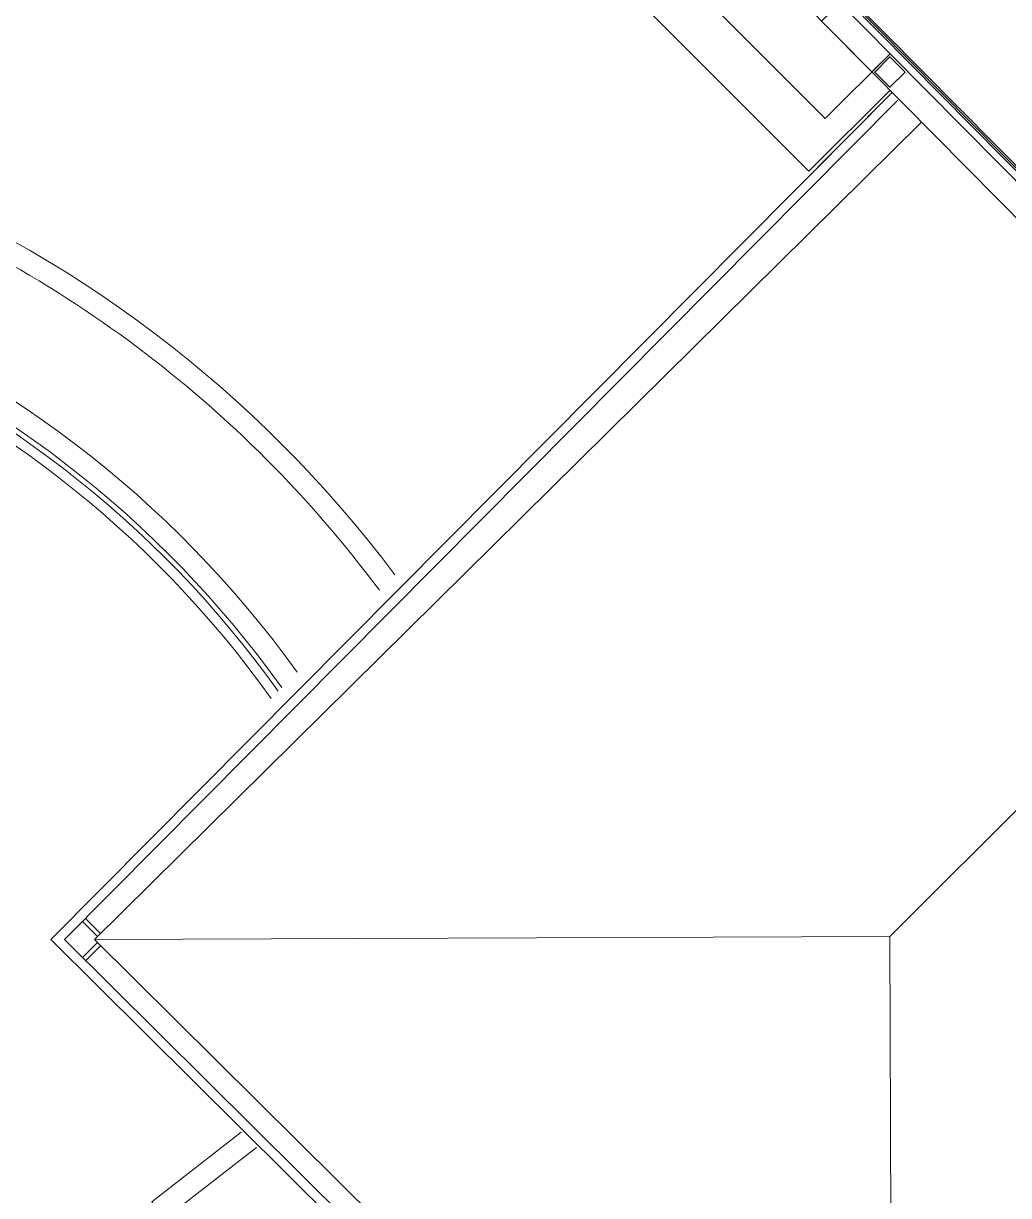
# Model space of a CAD drawing. Header units: centimetres. Extents: x 118932 to 154602, y -32682 to -23521.
# Drawn here: x 137109 to 137796, y -26719 to -25901 of the extents above; entities that cross this region are included whole.
import ezdxf

# ---------------------------------------------------------------- set-up
doc = ezdxf.new("R2010")
doc.units = ezdxf.units.CM
doc.header["$LTSCALE"] = 50
doc.header["$MEASUREMENT"] = 0
for name, color, linetype, lineweight, true_color in [('GEN_01_TA_Kolon', 7, 'Continuous', 35, 0xd05d28), ('GEN_02_TF_Pencere', 7, 'Continuous', 9, 0x6093ac), ('GEN_05_ML_Alçıpan_giydirme', 7, 'Continuous', 18, 0x7ebab5), ('GEN_06_GR_İnce', 7, 'Continuous', 13, 0xb0b0a9), ('KALACAK DUVARLAR', 7, 'Continuous', 30, 0x005387), ('ÖRÜLECEK DUVARLAR', 7, 'Continuous', 30, 0xfaca30)]:
    doc.layers.add(name, color=color, linetype=linetype, lineweight=lineweight, true_color=true_color)

# ---------------------------------------------------------------- blocks, each defined once
blk = doc.blocks.new('LEVEL 0_E BLOK_KOLON')
at = {"layer": 'GEN_01_TA_Kolon'}
blk.add_lwpolyline([(32.9, -352.33), (22.3, -341.74), (11.68, -352.35), (22.28, -362.95)], close=True, dxfattribs=at)
blk = doc.blocks.new('LEVEL 0_E BLOK_GÖRÜNÜŞ')
at = {"layer": 'GEN_02_TF_Pencere'}
blk.add_lwpolyline([(-40.65, -414.57), (-212.7, -240.48)], dxfattribs=at)
at = {"layer": 'GEN_06_GR_İnce'}
for p, q in [((-420.03, -99.9), (-73.16, -447.09)), ((-454.03, -113.98), (-84.49, -483.86)), ((-73.16, -447.09), (-27.89, -401.86)), ((-26.45, -428.89), (-613.07, -1019.91)), ((-84.49, -483.86), (-27.9, -427.31)), ((-83.2, -486.06), (-26.45, -428.89)), ((-603.55, -1019.87), (-22.41, -434.39)), ((-582.56, -1019.79), (-6.04, -449.56)), ((-28.17, -1017.72), (265.61, -724.21)), ((-588.86, -1005.08), (-578.33, -1015.53)), ((-590.98, -1007.21), (-580.44, -1017.66)), ((-25.98, -1602.63), (-613.07, -1019.91)), ((-603.55, -1019.87), (-26.02, -1593.1)), ((-590.88, -1032.44), (-580.43, -1021.9)), ((-28.17, -1017.72), (-582.56, -1019.79)), ((-26.1, -1572.11), (-582.56, -1019.79)), ((-28.17, -1017.72), (-26.1, -1572.11)), ((-588.75, -1034.55), (-578.3, -1024.02))]:
    blk.add_line(p, q, dxfattribs=at)
blk = doc.blocks.new('YIKILACAK DUVARLAR LEVEL 0 D BLOK')
at = {"layer": 'KALACAK DUVARLAR', "elevation": 0}
blk.add_lwpolyline([(115.77, -770.14), (-376.98, -770.14), (-414.42, -732.67), (-567.28, -885.35), (-360.35, -1094.56), (-525.49, -1259.26), (-368.07, -1416.83), (-336.48, -1416.83), (-336.49, -1448.43), (-212.04, -1573), (-190.82, -1551.79), (-178.16, -1564.47), (-212.11, -1598.39), (-550.96, -1259.23), (-385.75, -1094.47), (-692.51, -784.33), (-679.71, -771.67), (-579.83, -872.66), (-414.4, -707.22), (-369.51, -752.14), (115.77, -752.14)], close=True, dxfattribs=at)
blk = doc.blocks.new('suıte c-d duvarlar')
at = {"layer": 'GEN_05_ML_Alçıpan_giydirme', "elevation": 0}
blk.add_lwpolyline([(785.25, -479.65), (790.25, -479.65), (790.25, -456.65), (303.93, -456.65), (256.97, -409.68), (91.57, -575.08), (-37.98, -444.05), (-41.54, -447.57), (-43.3, -445.79), (-37.96, -440.52), (91.58, -571.53), (256.97, -406.14), (304.97, -454.15), (792.75, -454.15), (792.75, -482.15), (785.25, -482.15)], close=True, dxfattribs=at)
blk.add_lwpolyline([(785.25, -480.9), (791.5, -480.9), (791.5, -455.4), (304.45, -455.4), (256.97, -407.91), (91.57, -573.31), (-37.97, -442.28), (-42.42, -446.68)], dxfattribs=at)
blk = doc.blocks.new('ÖRÜLECEK DUVAR LEVEL 0 E BLOK')
at = {"layer": 'ÖRÜLECEK DUVARLAR', "elevation": 0}
blk.add_lwpolyline([(-588.88, -95.56), (-601.68, -108.22), (-566.69, -143.63), (-553.91, -130.95), (-588.87, -95.55)], dxfattribs=at)
blk = doc.blocks.new('zemin kat vaziyet')
at = {"layer": 'GEN_06_GR_İnce'}
for points in [[(879.25, -410.83), (816.82, -459.49), (1020.61, -720.88)], [(889.93, -421.52), (837.88, -462.1), (1036.99, -717.5)]]:
    blk.add_lwpolyline(points, dxfattribs=at)
for radius, start, end in [(849.36, 36.79217, 69.0212), (834.35, 36.64404, 69.64653), (754.35, 35.75328, 69.66334), (735.85, 35.51936, 69.25559), (739.35, 35.56452, 69.28233), (728.85, 35.4277, 69.25559)]:
    blk.add_arc((306.12, -530.76, 230.21), radius, start, end, dxfattribs=at)

msp = doc.modelspace()

# ---------------------------------------------------------------- block references
for name, p in [('zemin kat vaziyet', (136381.94, -26263.8, 0)), ('LEVEL 0_E BLOK_GÖRÜNÜŞ', (137741.49, -25520.47, 0)), ('YIKILACAK DUVARLAR LEVEL 0 D BLOK', (138393.35, -25150.71, 0)), ('LEVEL 0_E BLOK_KOLON', (137691.18, -25582.84, 0)), ('suıte c-d duvarlar', (137721.97, -25441.19, 0)), ('ÖRÜLECEK DUVAR LEVEL 0 E BLOK', (138267.54, -25791.43))]:
    msp.add_blockref(name, p)

doc.saveas('drawing.dxf')
